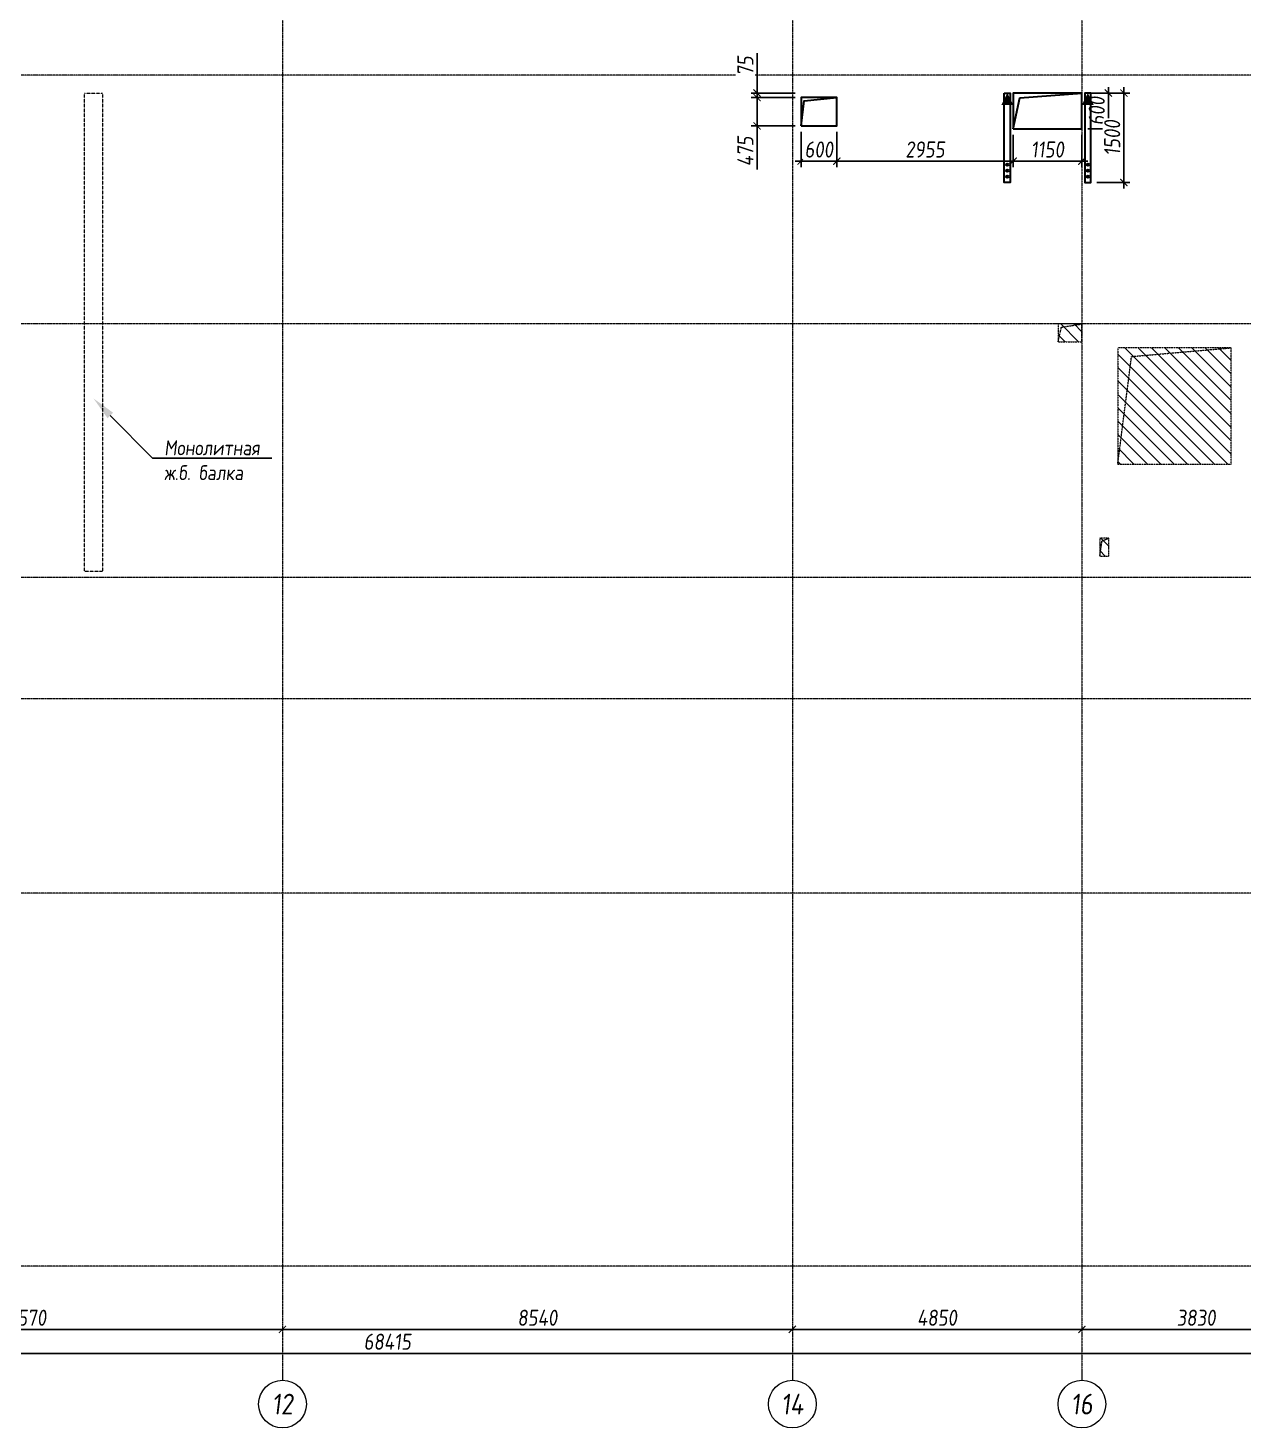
# Model space of a CAD drawing. Header units: millimetres. Extents: x -233751 to 529254, y -907864 to 285890.
# Drawn here: x -46984 to -26616, y 52494 to 75955 of the extents above; entities that cross this region are included whole.
import ezdxf
from ezdxf import colors
from ezdxf.entities.mleader import LeaderData, LeaderLine
from ezdxf.enums import TextEntityAlignment as Align
from ezdxf.math import Vec2, Vec3

# ---------------------------------------------------------------- set-up
doc = ezdxf.new("R2010")
doc.units = ezdxf.units.MM
doc.linetypes.add('ADSK_Штриховая_ш2 п1', pattern=[3, 2, -1])
doc.linetypes.add('осевая', pattern=[2, 1.25, -0.25, 0.25, -0.25])
doc.layers.get('0').update_dxf_attribs({"lineweight": 30})
doc.layers.get('Defpoints').update_dxf_attribs({"lineweight": 0})
for name, color, linetype, lineweight in [('КР_БалкиЖБ', 7, 'ADSK_Штриховая_ш2 п1', 5), ('КР_Металл', 3, 'Continuous', 30), ('КР_Новые отверстия', 5, 'Continuous', 30), ('КР_Оси', 7, 'Continuous', 5), ('КР_Размеры отверстия', 7, 'Continuous', 5), ('КР_Размеры усиление', 1, 'Continuous', 5), ('КР_Сущ отверстия', 6, 'Continuous', 15), ('КР_Тонкая', 250, 'Continuous', 0)]:
    doc.layers.add(name, color=color, linetype=linetype, lineweight=lineweight)
doc.styles.add('ISOCPEUR', font='isocpeur.ttf', dxfattribs={"width": 0.85, "oblique": 7})
doc.dimstyles.new('R_100', dxfattribs={"dimtxt": 270, "dimasz": 120, "dimexe": 100, "dimexo": 100, "dimgap": 60, "dimtad": 1, "dimdec": 0, "dimrnd": 5, "dimzin": 0, "dimdsep": 46, "dimtxsty": 'ISOCPEUR', "dimblk": 'ARCHTICK', "dimcen": 0, "dimdle": 100, "dimclrd": 256, "dimclre": 256, "dimclrt": 256, "dimadec": 0, "dimazin": 0, "dimtfac": 2, "dimtdec": 0, "dimtmove": 0, "dimatfit": 3, "dimfxl": 1, "dimtvp": 3, "dimtfill": 1, "dimtolj": 1, "dimtzin": 0, "dimarcsym": 0})

# ---------------------------------------------------------------- blocks, each defined once
blk = doc.blocks.new('*U2057')
at = {"color": 0, "linetype": 'ByBlock', "lineweight": -2, "ltscale": 10}
blk.add_line((0, 0), (-74924, 0), dxfattribs=at)
blk = doc.blocks.new('*U2058')
at = {"color": 0, "linetype": 'ByBlock', "lineweight": -2, "ltscale": 10}
blk.add_line((0, 0), (-74924, 0), dxfattribs=at)
blk = doc.blocks.new('*U2059')
at = {"color": 0, "linetype": 'ByBlock', "lineweight": -2, "ltscale": 10}
blk.add_line((0, 0), (-74924, 0), dxfattribs=at)
blk = doc.blocks.new('*U2060')
at = {"color": 0, "linetype": 'ByBlock', "lineweight": -2, "ltscale": 10}
blk.add_line((0, 0), (-74924, 0), dxfattribs=at)
blk = doc.blocks.new('*U2061')
at = {"color": 0, "linetype": 'ByBlock', "lineweight": -2, "ltscale": 10}
blk.add_line((0, 0), (-74924, 0), dxfattribs=at)
blk = doc.blocks.new('*U2067')
at = {"color": 0, "linetype": 'ByBlock', "lineweight": -2, "ltscale": 10}
blk.add_line((0, 0), (-74924, 0), dxfattribs=at)
blk = doc.blocks.new('*U2074')
at = {"color": 0, "linetype": 'ByBlock', "lineweight": -2, "ltscale": 10}
blk.add_line((0, 0), (0, -34307), dxfattribs=at)
at = {"color": 0, "linetype": 'Continuous', "lineweight": -2}
blk.add_line((0, -34307), (0, -34407), dxfattribs=at)
blk.add_circle((0, -34807), 400, dxfattribs=at)
at = {"color": 0, "linetype": 'Continuous', "lineweight": -2, "style": 'ISOCPEUR', "oblique": 7, "width": 0.856383}
blk.add_text('12', height=347.4, dxfattribs=at).set_placement((0, -34807), align=Align.MIDDLE_CENTER)
blk = doc.blocks.new('*U2075')
at = {"color": 0, "linetype": 'ByBlock', "lineweight": -2, "ltscale": 10}
blk.add_line((0, 0), (0, -34307), dxfattribs=at)
at = {"color": 0, "linetype": 'Continuous', "lineweight": -2}
blk.add_line((0, -34307), (0, -34407), dxfattribs=at)
blk.add_circle((0, -34807), 400, dxfattribs=at)
at = {"color": 0, "linetype": 'Continuous', "lineweight": -2, "style": 'ISOCPEUR', "oblique": 7, "width": 0.856383}
blk.add_text('14', height=347.4, dxfattribs=at).set_placement((0, -34807), align=Align.MIDDLE_CENTER)
blk = doc.blocks.new('*U2076')
at = {"color": 0, "linetype": 'ByBlock', "lineweight": -2, "ltscale": 10}
blk.add_line((0, 0), (0, -34307), dxfattribs=at)
at = {"color": 0, "linetype": 'Continuous', "lineweight": -2}
blk.add_line((0, -34307), (0, -34407), dxfattribs=at)
blk.add_circle((0, -34807), 400, dxfattribs=at)
at = {"color": 0, "linetype": 'Continuous', "lineweight": -2, "style": 'ISOCPEUR', "oblique": 7, "width": 0.856383}
blk.add_text('16', height=347.4, dxfattribs=at).set_placement((0, -34807), align=Align.MIDDLE_CENTER)
blk = doc.blocks.new('_ArchTick')
at = {"color": 0, "linetype": 'ByBlock', "const_width": 0.15}
blk.add_lwpolyline([(-0.5, -0.5), (0.5, 0.5)], dxfattribs=at)
blk = doc.blocks.new('*D739')
at = {"layer": 'Defpoints', "color": 0, "transparency": 16777216}
for p in [(-76866, 53745), (-8451, 53745), (-8451, 53745)]:
    blk.add_point(p, dxfattribs=at)
at = {"layer": 'КР_Оси', "lineweight": -2, "transparency": 16777216}
blk.add_line((-76966, 53745), (-8351, 53745), dxfattribs=at)
at = {"layer": 'КР_Оси', "lineweight": -2, "transparency": 16777216, "xscale": 120, "yscale": 120, "zscale": 120, "rotation": 180}
blk.add_blockref('_ArchTick', (-76866, 53745), dxfattribs=at)
at = {"layer": 'КР_Оси', "lineweight": -2, "transparency": 16777216, "xscale": 120, "yscale": 120, "zscale": 120}
blk.add_blockref('_ArchTick', (-8451, 53745), dxfattribs=at)
at = {"layer": 'КР_Оси', "transparency": 16777216, "insert": (-40964, 53940), "char_height": 270, "attachment_point": 5, "style": 'ISOCPEUR', "bg_fill": 3, "box_fill_scale": 1.1, "bg_fill_color": 256, "bg_fill_true_color": 13158600, "bg_fill_transparency": 0}
blk.add_mtext('\\A1;68415', dxfattribs=at)
blk = doc.blocks.new('*D743')
at = {"layer": 'Defpoints', "color": 0, "transparency": 16777216}
for p in [(-29331, 54147), (-29331, 54147), (-25501, 54147)]:
    blk.add_point(p, dxfattribs=at)
at = {"layer": 'КР_Оси', "lineweight": -2, "transparency": 16777216}
blk.add_line((-25401, 54147), (-29431, 54147), dxfattribs=at)
at = {"layer": 'КР_Оси', "lineweight": -2, "transparency": 16777216, "xscale": 120, "yscale": 120, "zscale": 120, "rotation": 180}
blk.add_blockref('_ArchTick', (-29331, 54147), dxfattribs=at)
at = {"layer": 'КР_Оси', "lineweight": -2, "transparency": 16777216, "xscale": 120, "yscale": 120, "zscale": 120}
blk.add_blockref('_ArchTick', (-25501, 54147), dxfattribs=at)
at = {"layer": 'КР_Оси', "transparency": 16777216, "insert": (-27416, 54342), "char_height": 270, "attachment_point": 5, "style": 'ISOCPEUR', "bg_fill": 3, "box_fill_scale": 1.1, "bg_fill_color": 256, "bg_fill_true_color": 13158600, "bg_fill_transparency": 0}
blk.add_mtext('\\A1;3830', dxfattribs=at)
blk = doc.blocks.new('*D744')
at = {"layer": 'Defpoints', "color": 0, "transparency": 16777216}
for p in [(-34181, 54147), (-34181, 54147), (-29331, 54147)]:
    blk.add_point(p, dxfattribs=at)
at = {"layer": 'КР_Оси', "lineweight": -2, "transparency": 16777216}
blk.add_line((-29231, 54147), (-34281, 54147), dxfattribs=at)
at = {"layer": 'КР_Оси', "lineweight": -2, "transparency": 16777216, "xscale": 120, "yscale": 120, "zscale": 120, "rotation": 180}
blk.add_blockref('_ArchTick', (-34181, 54147), dxfattribs=at)
at = {"layer": 'КР_Оси', "lineweight": -2, "transparency": 16777216, "xscale": 120, "yscale": 120, "zscale": 120}
blk.add_blockref('_ArchTick', (-29331, 54147), dxfattribs=at)
at = {"layer": 'КР_Оси', "transparency": 16777216, "insert": (-31756, 54342), "char_height": 270, "attachment_point": 5, "style": 'ISOCPEUR', "bg_fill": 3, "box_fill_scale": 1.1, "bg_fill_color": 256, "bg_fill_true_color": 13158600, "bg_fill_transparency": 0}
blk.add_mtext('\\A1;4850', dxfattribs=at)
blk = doc.blocks.new('*D745')
at = {"layer": 'Defpoints', "color": 0, "transparency": 16777216}
for p in [(-42721, 54147), (-42721, 54147), (-34181, 54147)]:
    blk.add_point(p, dxfattribs=at)
at = {"layer": 'КР_Оси', "lineweight": -2, "transparency": 16777216}
blk.add_line((-34081, 54147), (-42821, 54147), dxfattribs=at)
at = {"layer": 'КР_Оси', "lineweight": -2, "transparency": 16777216, "xscale": 120, "yscale": 120, "zscale": 120, "rotation": 180}
blk.add_blockref('_ArchTick', (-42721, 54147), dxfattribs=at)
at = {"layer": 'КР_Оси', "lineweight": -2, "transparency": 16777216, "xscale": 120, "yscale": 120, "zscale": 120}
blk.add_blockref('_ArchTick', (-34181, 54147), dxfattribs=at)
at = {"layer": 'КР_Оси', "transparency": 16777216, "insert": (-38451, 54342), "char_height": 270, "attachment_point": 5, "style": 'ISOCPEUR', "bg_fill": 3, "box_fill_scale": 1.1, "bg_fill_color": 256, "bg_fill_true_color": 13158600, "bg_fill_transparency": 0}
blk.add_mtext('\\A1;8540', dxfattribs=at)
blk = doc.blocks.new('*D746')
at = {"layer": 'Defpoints', "color": 0, "transparency": 16777216}
for p in [(-51291, 54147), (-51291, 54147), (-42721, 54147)]:
    blk.add_point(p, dxfattribs=at)
at = {"layer": 'КР_Оси', "lineweight": -2, "transparency": 16777216}
blk.add_line((-42621, 54147), (-51391, 54147), dxfattribs=at)
at = {"layer": 'КР_Оси', "lineweight": -2, "transparency": 16777216, "xscale": 120, "yscale": 120, "zscale": 120, "rotation": 180}
blk.add_blockref('_ArchTick', (-51291, 54147), dxfattribs=at)
at = {"layer": 'КР_Оси', "lineweight": -2, "transparency": 16777216, "xscale": 120, "yscale": 120, "zscale": 120}
blk.add_blockref('_ArchTick', (-42721, 54147), dxfattribs=at)
at = {"layer": 'КР_Оси', "transparency": 16777216, "insert": (-47006, 54342), "char_height": 270, "attachment_point": 5, "style": 'ISOCPEUR', "bg_fill": 3, "box_fill_scale": 1.1, "bg_fill_color": 256, "bg_fill_true_color": 13158600, "bg_fill_transparency": 0}
blk.add_mtext('\\A1;8570', dxfattribs=at)
blk = doc.blocks.new('*D1011')
at = {"layer": 'Defpoints', "color": 0, "transparency": 16777216}
for p in [(-34036, 74315), (-33436, 74315)]:
    blk.add_point(p, dxfattribs=at)
at = {"layer": 'КР_Размеры отверстия', "lineweight": -2, "transparency": 16777216}
for p, q in [((-34036, 74215), (-34036, 73624)), ((-33436, 74215), (-33436, 73624)), ((-34136, 73724), (-33336, 73724))]:
    blk.add_line(p, q, dxfattribs=at)
at = {"layer": 'КР_Размеры отверстия', "lineweight": -2, "transparency": 16777216, "xscale": 120, "yscale": 120, "zscale": 120, "rotation": 180}
blk.add_blockref('_ArchTick', (-34036, 73724), dxfattribs=at)
at = {"layer": 'КР_Размеры отверстия', "lineweight": -2, "transparency": 16777216, "xscale": 120, "yscale": 120, "zscale": 120}
blk.add_blockref('_ArchTick', (-33436, 73724), dxfattribs=at)
at = {"layer": 'КР_Размеры отверстия', "transparency": 16777216, "insert": (-33736, 73919), "char_height": 270, "attachment_point": 5, "style": 'ISOCPEUR', "bg_fill": 3, "box_fill_scale": 1.1, "bg_fill_color": 256, "bg_fill_true_color": 13158600, "bg_fill_transparency": 0}
blk.add_mtext('\\A1;600', dxfattribs=at)
at = {"layer": 'Defpoints', "color": 0, "transparency": 16777216}
blk.add_point((-33436, 73724), dxfattribs=at)
blk = doc.blocks.new('*D1012')
at = {"layer": 'Defpoints', "color": 0, "transparency": 16777216}
for p in [(-33436, 74315), (-30481, 74265), (-30481, 73724)]:
    blk.add_point(p, dxfattribs=at)
at = {"layer": 'КР_Размеры отверстия', "lineweight": -2, "transparency": 16777216}
for p, q in [((-33436, 74215), (-33436, 73624)), ((-30481, 74165), (-30481, 73624)), ((-33536, 73724), (-30381, 73724))]:
    blk.add_line(p, q, dxfattribs=at)
at = {"layer": 'КР_Размеры отверстия', "lineweight": -2, "transparency": 16777216, "xscale": 120, "yscale": 120, "zscale": 120, "rotation": 180}
blk.add_blockref('_ArchTick', (-33436, 73724), dxfattribs=at)
at = {"layer": 'КР_Размеры отверстия', "lineweight": -2, "transparency": 16777216, "xscale": 120, "yscale": 120, "zscale": 120}
blk.add_blockref('_ArchTick', (-30481, 73724), dxfattribs=at)
at = {"layer": 'КР_Размеры отверстия', "transparency": 16777216, "insert": (-31958, 73919), "char_height": 270, "attachment_point": 5, "style": 'ISOCPEUR', "bg_fill": 3, "box_fill_scale": 1.1, "bg_fill_color": 256, "bg_fill_true_color": 13158600, "bg_fill_transparency": 0}
blk.add_mtext('\\A1;2955', dxfattribs=at)
blk = doc.blocks.new('*D1013')
at = {"layer": 'Defpoints', "color": 0, "transparency": 16777216}
for p in [(-30481, 74265), (-29331, 74265), (-29331, 73724)]:
    blk.add_point(p, dxfattribs=at)
at = {"layer": 'КР_Размеры отверстия', "lineweight": -2, "transparency": 16777216}
for p, q in [((-30481, 74165), (-30481, 73624)), ((-29331, 74165), (-29331, 73624)), ((-30581, 73724), (-29231, 73724))]:
    blk.add_line(p, q, dxfattribs=at)
at = {"layer": 'КР_Размеры отверстия', "lineweight": -2, "transparency": 16777216, "xscale": 120, "yscale": 120, "zscale": 120, "rotation": 180}
blk.add_blockref('_ArchTick', (-30481, 73724), dxfattribs=at)
at = {"layer": 'КР_Размеры отверстия', "lineweight": -2, "transparency": 16777216, "xscale": 120, "yscale": 120, "zscale": 120}
blk.add_blockref('_ArchTick', (-29331, 73724), dxfattribs=at)
at = {"layer": 'КР_Размеры отверстия', "transparency": 16777216, "insert": (-29906, 73919), "char_height": 270, "attachment_point": 5, "style": 'ISOCPEUR', "bg_fill": 3, "box_fill_scale": 1.1, "bg_fill_color": 256, "bg_fill_true_color": 13158600, "bg_fill_transparency": 0}
blk.add_mtext('\\A1;1150', dxfattribs=at)
blk = doc.blocks.new('*D1026')
at = {"layer": 'КР_Размеры отверстия', "lineweight": -2, "transparency": 16777216}
for p, q in [((-29231, 74865), (-28787, 74865)), ((-28887, 74165), (-28887, 74965)), ((-29231, 74265), (-28787, 74265))]:
    blk.add_line(p, q, dxfattribs=at)
at = {"layer": 'КР_Размеры отверстия', "lineweight": -2, "transparency": 16777216, "xscale": 120, "yscale": 120, "zscale": 120}
for p, rotation in [((-28887, 74865), 90), ((-28887, 74265), 270)]:
    blk.add_blockref('_ArchTick', p, dxfattribs=dict(at, rotation=rotation))
at = {"layer": 'КР_Размеры отверстия', "transparency": 16777216, "insert": (-29082, 74565), "char_height": 270, "attachment_point": 5, "rotation": 90, "style": 'ISOCPEUR', "bg_fill": 3, "box_fill_scale": 1.1, "bg_fill_color": 256, "bg_fill_true_color": 13158600, "bg_fill_transparency": 0}
blk.add_mtext('\\A1;600', dxfattribs=at)
at = {"layer": 'Defpoints', "color": 0, "transparency": 16777216}
for p in [(-29331, 74865), (-28887, 74865), (-29331, 74265)]:
    blk.add_point(p, dxfattribs=at)
blk = doc.blocks.new('*D1027')
at = {"layer": 'Defpoints', "color": 0, "transparency": 16777216}
for p in [(-34772, 74790), (-34036, 74790), (-34036, 74315)]:
    blk.add_point(p, dxfattribs=at)
at = {"layer": 'КР_Размеры отверстия', "lineweight": -2, "transparency": 16777216}
for p, q in [((-34136, 74790), (-34872, 74790)), ((-34772, 74790), (-34772, 74215)), ((-34136, 74315), (-34872, 74315)), ((-34772, 74315), (-34772, 73583))]:
    blk.add_line(p, q, dxfattribs=at)
at = {"layer": 'КР_Размеры отверстия', "lineweight": -2, "transparency": 16777216, "xscale": 120, "yscale": 120, "zscale": 120}
for p, rotation in [((-34772, 74790), 90), ((-34772, 74315), 270)]:
    blk.add_blockref('_ArchTick', p, dxfattribs=dict(at, rotation=rotation))
at = {"layer": 'КР_Размеры отверстия', "transparency": 16777216, "insert": (-34967, 73889), "char_height": 270, "attachment_point": 5, "rotation": 90, "style": 'ISOCPEUR', "bg_fill": 3, "box_fill_scale": 1.1, "bg_fill_color": 256, "bg_fill_true_color": 13158600, "bg_fill_transparency": 0}
blk.add_mtext('\\A1;475', dxfattribs=at)
blk = doc.blocks.new('*D1070')
at = {"layer": 'Defpoints', "color": 0, "transparency": 16777216}
for p in [(-34772, 74866), (-34036, 74866), (-34036, 74790)]:
    blk.add_point(p, dxfattribs=at)
at = {"layer": 'КР_Размеры отверстия', "lineweight": -2, "transparency": 16777216}
for p, q in [((-34772, 74866), (-34772, 75534)), ((-34136, 74866), (-34872, 74866)), ((-34772, 74790), (-34772, 74866)), ((-34136, 74790), (-34872, 74790)), ((-34772, 74790), (-34772, 74670))]:
    blk.add_line(p, q, dxfattribs=at)
at = {"layer": 'КР_Размеры отверстия', "lineweight": -2, "transparency": 16777216, "xscale": 120, "yscale": 120, "zscale": 120}
for p, rotation in [((-34772, 74866), 270), ((-34772, 74790), 90)]:
    blk.add_blockref('_ArchTick', p, dxfattribs=dict(at, rotation=rotation))
at = {"layer": 'КР_Размеры отверстия', "transparency": 16777216, "insert": (-34967, 75320), "char_height": 270, "attachment_point": 5, "rotation": 90, "style": 'ISOCPEUR', "bg_fill": 3, "box_fill_scale": 1.1, "bg_fill_color": 256, "bg_fill_true_color": 13158600, "bg_fill_transparency": 0}
blk.add_mtext('\\A1;75', dxfattribs=at)
blk = doc.blocks.new('*D1307')
at = {"layer": 'Defpoints', "color": 0, "transparency": 16777216}
for p in [(-29181, 74866), (-29181, 73365), (-28628, 73365)]:
    blk.add_point(p, dxfattribs=at)
at = {"layer": 'КР_Размеры усиление', "color": 3, "lineweight": -2, "transparency": 16777216}
for p, q in [((-29081, 74866), (-28528, 74866)), ((-28628, 74966), (-28628, 73265)), ((-29081, 73365), (-28528, 73365))]:
    blk.add_line(p, q, dxfattribs=at)
at = {"layer": 'КР_Размеры усиление', "color": 3, "lineweight": -2, "transparency": 16777216, "xscale": 120, "yscale": 120, "zscale": 120}
for p, rotation in [((-28628, 74866), 90), ((-28628, 73365), 270)]:
    blk.add_blockref('_ArchTick', p, dxfattribs=dict(at, rotation=rotation))
at = {"layer": 'КР_Размеры усиление', "color": 3, "transparency": 16777216, "insert": (-28823, 74115), "char_height": 270, "attachment_point": 5, "rotation": 90, "style": 'ISOCPEUR', "bg_fill": 3, "box_fill_scale": 1.1, "bg_fill_color": 256, "bg_fill_true_color": 13158600, "bg_fill_transparency": 0}
blk.add_mtext('\\A1;1500', dxfattribs=at)

msp = doc.modelspace()

# ---------------------------------------------------------------- hatches: boundary and pattern name
at = {"layer": 'КР_Металл', "lineweight": 5}
h = msp.add_hatch(color=6, dxfattribs=at)
h.dxf.hatch_style = 1
h.paths.add_polyline_path([(-30580.7, 74865.7), (-30480.7, 74665.7), (-30680.7, 74665.7)])
at = {"layer": 'КР_Сущ отверстия'}
h = msp.add_hatch(dxfattribs=at)
h.set_pattern_fill('ANSI31', scale=50, angle=90)
h.paths.add_polyline_path([(-29330.7, 70995.7), (-29730.7, 70995.7), (-29730.7, 70695.7), (-29330.7, 70695.7)])
h = msp.add_hatch(dxfattribs=at)
h.set_pattern_fill('ANSI31', scale=50, angle=90)
h.paths.add_polyline_path([(-28730.7, 70595.7), (-28730.7, 68645.7), (-26830.7, 68645.7), (-26830.7, 70595.7)])
h = msp.add_hatch(dxfattribs=at)
h.set_pattern_fill('ANSI31', scale=50, angle=90)
h.paths.add_polyline_path([(-28880.7, 67405.7), (-29030.7, 67405.7), (-29030.7, 67105.7), (-28880.7, 67105.7)])

# ---------------------------------------------------------------- linework, layer by layer
at = {"layer": 'КР_БалкиЖБ', "ltscale": 2}
msp.add_lwpolyline([(-46035.7, 66845.7), (-46035.7, 74865.7), (-45735.7, 74865.7), (-45735.7, 66845.7)], close=True, dxfattribs=at)
at = {"layer": 'КР_Металл'}
for centre in [(-30580.7, 73464.8), (-29230.7, 73464.8)]:
    msp.add_circle(centre, 20, dxfattribs=at)
at = {"layer": 'КР_Новые отверстия'}
for points in [[(-30480.7, 74265.1), (-29330.7, 74265.1), (-29330.7, 74865.1), (-30480.7, 74865.1)], [(-34035.7, 74315.1), (-33435.7, 74315.1), (-33435.7, 74790.1), (-34035.7, 74790.1)]]:
    msp.add_lwpolyline(points, close=True, dxfattribs=at)
for points in [[(-30480.7, 74265.1), (-30370.6, 74786.2), (-29330.7, 74865.1)], [(-34035.7, 74315.1), (-33982.7, 74736.1), (-33435.7, 74790.1)]]:
    msp.add_lwpolyline(points, dxfattribs=at)
at = {"layer": 'КР_Сущ отверстия', "linetype": 'ADSK_Штриховая_ш2 п1'}
for points in [[(-29330.7, 70995.7), (-29730.7, 70995.7), (-29730.7, 70695.7), (-29330.7, 70695.7)], [(-28730.7, 68645.7), (-26830.7, 68645.7), (-26830.7, 70595.7), (-28730.7, 70595.7)]]:
    msp.add_lwpolyline(points, close=True, dxfattribs=at)
for points in [[(-29730.7, 70695.7), (-29673.7, 70941.2), (-29330.7, 70995.7)], [(-28730.7, 68645.7), (-28499.2, 70450.1), (-26830.7, 70595.7)]]:
    msp.add_lwpolyline(points, dxfattribs=at)
at = {"layer": 'КР_Сущ отверстия', "linetype": 'ADSK_Штриховая_ш2 п1', "ltscale": 0.3}
msp.add_lwpolyline([(-29030.7, 67105.7), (-28880.7, 67105.7), (-28880.7, 67405.7), (-29030.7, 67405.7)], close=True, dxfattribs=at)
msp.add_lwpolyline([(-29030.7, 67105.7), (-28994, 67361.6), (-28880.7, 67405.7)], dxfattribs=at)

# ---------------------------------------------------------------- block references
at = {"layer": 'КР_Оси', "linetype": 'осевая'}
for name, p in [('*U2074', (-42720.7, 87701.9)), ('*U2075', (-34180.7, 87701.9)), ('*U2076', (-29330.7, 87701.9)), ('*U2061', (-5832.3, 75165.7)), ('*U2060', (-5832.3, 70995.7)), ('*U2059', (-5832.3, 66745.7)), ('*U2058', (-5832.3, 64715.7)), ('*U2057', (-5832.3, 61455.7)), ('*U2067', (-5832.3, 55205.7))]:
    msp.add_blockref(name, p, dxfattribs=at)

# ---------------------------------------------------------------- leaders
at = {"layer": 'КР_Тонкая', "lineweight": 5}
ml = msp.add_multileader_mtext('Standard', dxfattribs=at)
ml.set_content('Монолитная\\Pж.б. балка', color=256, style='ISOCPEUR')
ml.set_leader_properties()
ml.build(insert=Vec2(0, 0))
ml.multileader.update_dxf_attribs({"has_dogleg": 0, "text_left_attachment_type": 6, "text_right_attachment_type": 6, "arrow_head_size": 400, "scale": 100})
ctx = ml.context
ctx.base_point, ctx.scale, ctx.char_height, ctx.arrow_head_size, ctx.landing_gap_size, ctx.plane_origin = Vec3(-44901.5, 68745.4), 100, 250, 400, 200, Vec3(-45885.7, 69746.7)
ctx.left_attachment, ctx.right_attachment = 6, 6
notes = []
notes.append((ctx, [(0, (1, 1, 0), (-45701.5, 68745.4), (1, 0), 800, [(0, [(-45885.7, 69746.7)], 0, [])])]))
ctx.mtext.insert, ctx.mtext.flow_direction = Vec3(-44701.5, 69045.4), 5
for ctx, leaders in notes:
    for number, flags, end, landing, length, lines in leaders:
        leader = LeaderData()
        leader.index, (leader.has_last_leader_line, leader.has_dogleg_vector, leader.attachment_direction) = number, flags
        leader.last_leader_point, leader.dogleg_vector, leader.dogleg_length = Vec3(end), Vec3(landing), length
        for number, points, colour, breaks in lines:
            line = LeaderLine()
            line.index, line.vertices, line.color, line.breaks = number, Vec3.list(points), colors.encode_raw_color(colour), breaks
            leader.lines.append(line)
        ctx.leaders.append(leader)

# ---------------------------------------------------------------- next in the draw order: dimensions: what is measured, and where the dimension line sits
at = {"layer": 'КР_Оси'}
dim = msp.add_linear_dim(base=(-8450.7, 53745), p1=(-76865.7, 53745), p2=(-8450.7, 53745), dimstyle='R_100', override={"dimpost": '\\X'}, dxfattribs=at)
dim.commit()
dim.dimension.update_dxf_attribs({"geometry": '*D739', "text_midpoint": (-40964.4, 53745), "dimtype": 160})
at = {"layer": 'КР_Размеры отверстия'}
dim = msp.add_linear_dim(base=(-33435.7, 73723.7), p1=(-34035.7, 74315.1), p2=(-33435.7, 74315.1), dimstyle='R_100', override={"dimpost": '\\X'}, dxfattribs=at)
dim.commit()
dim.dimension.update_dxf_attribs({"geometry": '*D1011', "text_midpoint": (-33735.7, 73918.7)})

# ---------------------------------------------------------------- next in the draw order: dimensions: what is measured, and where the dimension line sits
at = {"layer": 'КР_Оси'}
dim = msp.add_linear_dim(base=(-29330.7, 54147.1), p1=(-25500.7, 54147.1), p2=(-29330.7, 54147.1), dimstyle='R_100', override={"dimpost": '\\X', "dimtmove": 1}, dxfattribs=at)
dim.commit()
dim.dimension.update_dxf_attribs({"geometry": '*D743', "text_midpoint": (-27415.7, 54342.1)})
at = {"layer": 'КР_Размеры отверстия'}
dim = msp.add_linear_dim(base=(-34771.9, 74790.1), p1=(-34035.7, 74315.1), p2=(-34035.7, 74790.1), angle=270, dimstyle='R_100', override={"dimpost": '\\X'}, dxfattribs=at)
dim.commit()
dim.dimension.update_dxf_attribs({"geometry": '*D1027', "text_midpoint": (-34771.9, 73889), "dimtype": 160})
dim = msp.add_linear_dim(base=(-30480.7, 73723.7), p1=(-33435.7, 74315.1), p2=(-30480.7, 74265.1), dimstyle='R_100', override={"dimpost": '\\X'}, dxfattribs=at)
dim.commit()
dim.dimension.update_dxf_attribs({"geometry": '*D1012', "text_midpoint": (-31958.2, 73918.7)})

# ---------------------------------------------------------------- next in the draw order: dimensions: what is measured, and where the dimension line sits
at = {"layer": 'КР_Оси'}
dim = msp.add_linear_dim(base=(-34180.7, 54147.1), p1=(-29330.7, 54147.1), p2=(-34180.7, 54147.1), dimstyle='R_100', override={"dimpost": '\\X', "dimtmove": 1}, dxfattribs=at)
dim.commit()
dim.dimension.update_dxf_attribs({"geometry": '*D744', "text_midpoint": (-31755.7, 54342.1)})
at = {"layer": 'КР_Размеры отверстия'}
dim = msp.add_linear_dim(base=(-34771.9, 74865.7), p1=(-34035.7, 74790.1), p2=(-34035.7, 74865.7), angle=90, dimstyle='R_100', override={"dimpost": '\\X'}, dxfattribs=at)
dim.commit()
dim.dimension.update_dxf_attribs({"geometry": '*D1070', "text_midpoint": (-34966.9, 75320)})
dim = msp.add_linear_dim(base=(-29330.7, 73723.7), p1=(-30480.7, 74265.1), p2=(-29330.7, 74265.1), dimstyle='R_100', override={"dimpost": '\\X'}, dxfattribs=at)
dim.commit()
dim.dimension.update_dxf_attribs({"geometry": '*D1013', "text_midpoint": (-29905.7, 73918.7)})

# ---------------------------------------------------------------- next in the draw order: linework, layer by layer
at = {"layer": 'КР_Металл'}
msp.add_lwpolyline([(-30630.7, 74865.7), (-30530.7, 74865.7), (-30530.7, 73364.8), (-30630.7, 73364.8)], close=True, dxfattribs=at)
for centre in [(-30580.7, 73664.8), (-29230.7, 73664.8), (-30580.7, 73564.8), (-29230.7, 73564.8)]:
    msp.add_circle(centre, 20, dxfattribs=at)

# ---------------------------------------------------------------- next in the draw order: dimensions: what is measured, and where the dimension line sits
at = {"layer": 'КР_Оси'}
dim = msp.add_linear_dim(base=(-42720.7, 54147.1), p1=(-34180.7, 54147.1), p2=(-42720.7, 54147.1), dimstyle='R_100', override={"dimpost": '\\X', "dimtmove": 1}, dxfattribs=at)
dim.commit()
dim.dimension.update_dxf_attribs({"geometry": '*D745', "text_midpoint": (-38450.7, 54342.1)})
at = {"layer": 'КР_Размеры отверстия'}
dim = msp.add_linear_dim(base=(-28886.8, 74865.1), p1=(-29330.7, 74265.1), p2=(-29330.7, 74865.1), angle=270, dimstyle='R_100', override={"dimpost": '\\X'}, dxfattribs=at)
dim.commit()
dim.dimension.update_dxf_attribs({"geometry": '*D1026', "text_midpoint": (-29081.8, 74565.1)})

# ---------------------------------------------------------------- next in the draw order: hatches: boundary and pattern name
at = {"layer": 'КР_Металл', "lineweight": 5}
h = msp.add_hatch(color=6, dxfattribs=at)
h.dxf.hatch_style = 1
h.paths.add_polyline_path([(-29230.7, 74865.7), (-29130.7, 74665.7), (-29330.7, 74665.7)])

# ---------------------------------------------------------------- next in the draw order: linework, layer by layer
at = {"layer": 'КР_Металл'}
msp.add_lwpolyline([(-29180.7, 74865.7), (-29280.7, 74865.7), (-29280.7, 73364.8), (-29180.7, 73364.8)], close=True, dxfattribs=at)

# ---------------------------------------------------------------- next in the draw order: dimensions: what is measured, and where the dimension line sits
at = {"layer": 'КР_Оси'}
dim = msp.add_linear_dim(base=(-51290.7, 54147.1), p1=(-42720.7, 54147.1), p2=(-51290.7, 54147.1), dimstyle='R_100', override={"dimpost": '\\X', "dimtmove": 1}, dxfattribs=at)
dim.commit()
dim.dimension.update_dxf_attribs({"geometry": '*D746', "text_midpoint": (-47005.7, 54342.1)})

# ---------------------------------------------------------------- next in the draw order: dimensions: what is measured, and where the dimension line sits
at = {"layer": 'КР_Размеры усиление'}
dim = msp.add_aligned_dim(p1=(-29180.7, 74865.7), p2=(-29180.7, 73364.8), distance=552.8, dimstyle='R_100', override={"dimpost": '\\X', "dimclrd": 3, "dimclre": 3, "dimclrt": 3}, dxfattribs=at)
dim.commit()
dim.dimension.update_dxf_attribs({"geometry": '*D1307', "text_midpoint": (-28822.9, 74115.2)})

doc.saveas('drawing.dxf')
